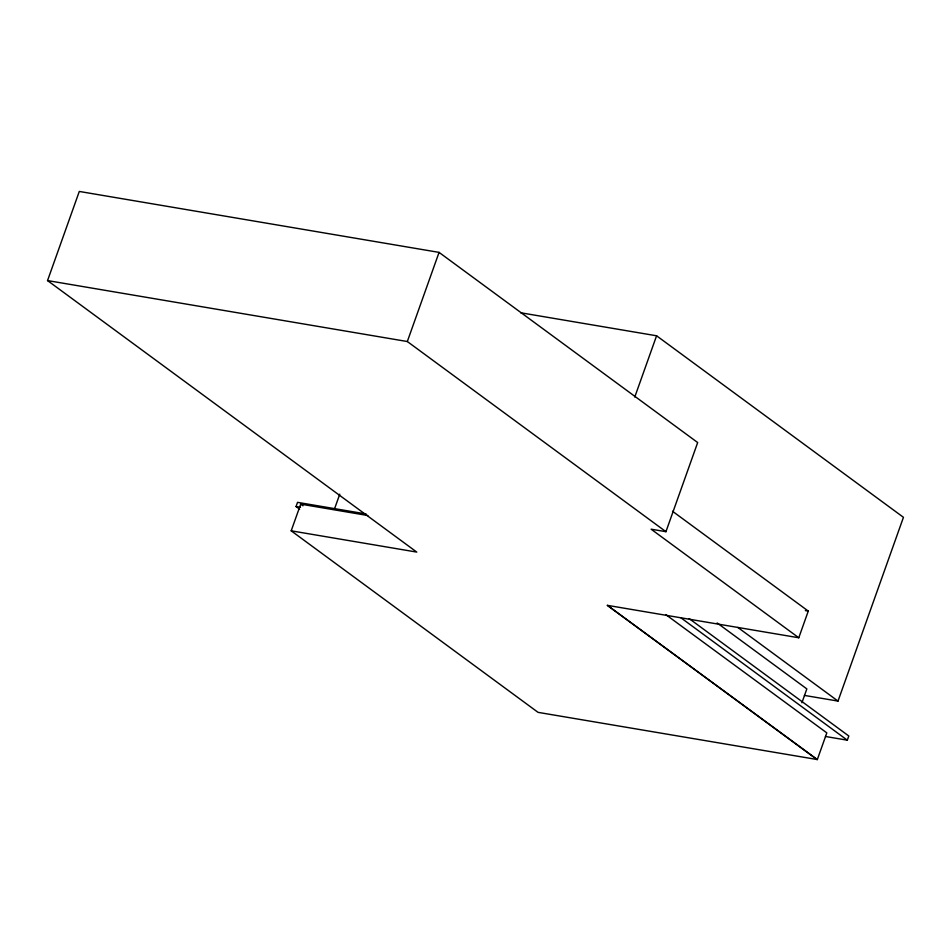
<?xml version="1.0" encoding="UTF-8"?>
<svg xmlns="http://www.w3.org/2000/svg" width="951" height="951" viewBox="0 0 951 951"><rect width="100%" height="100%" fill="white"/><g stroke="black" fill="none" stroke-linecap="round" stroke-linejoin="round"><path stroke-width="1.43" d="M367.871 515.525L300.694 504.149L291.196 530.824L416.776 552.091L47.55 280.581L79.29 191.448L439.065 252.384L697.677 442.548L665.938 531.692L651.114 529.184L798.781 637.764L808.279 611.089L672.512 511.258M299.624 509.165L296.058 506.526L297.544 502.354L366.099 513.968M334.348 509.379L339.769 494.163M665.938 531.692L407.325 341.528L439.065 252.384M634.769 397.043L656.582 335.786L520.684 312.772M801.907 702.753L806.84 688.904L717.137 622.953M291.196 530.824L538.064 712.358L817.325 759.552L826.823 732.876L665.759 614.584M804.403 695.407L838.009 701.089L903.45 517.32L656.582 335.786M825.444 736.478L847.317 740.187L848.803 736.003L689.13 618.59M47.55 280.581L407.325 341.528M296.058 506.526L300.445 507.275M805.366 610.601L808.279 611.089M816.98 759.504L607.356 605.347L798.781 637.764M607.356 605.347L817.325 759.552M737.833 627.434L838.009 701.089M681.13 617.972L847.317 740.187M300.694 504.149L302.941 505.789"/></g></svg>
